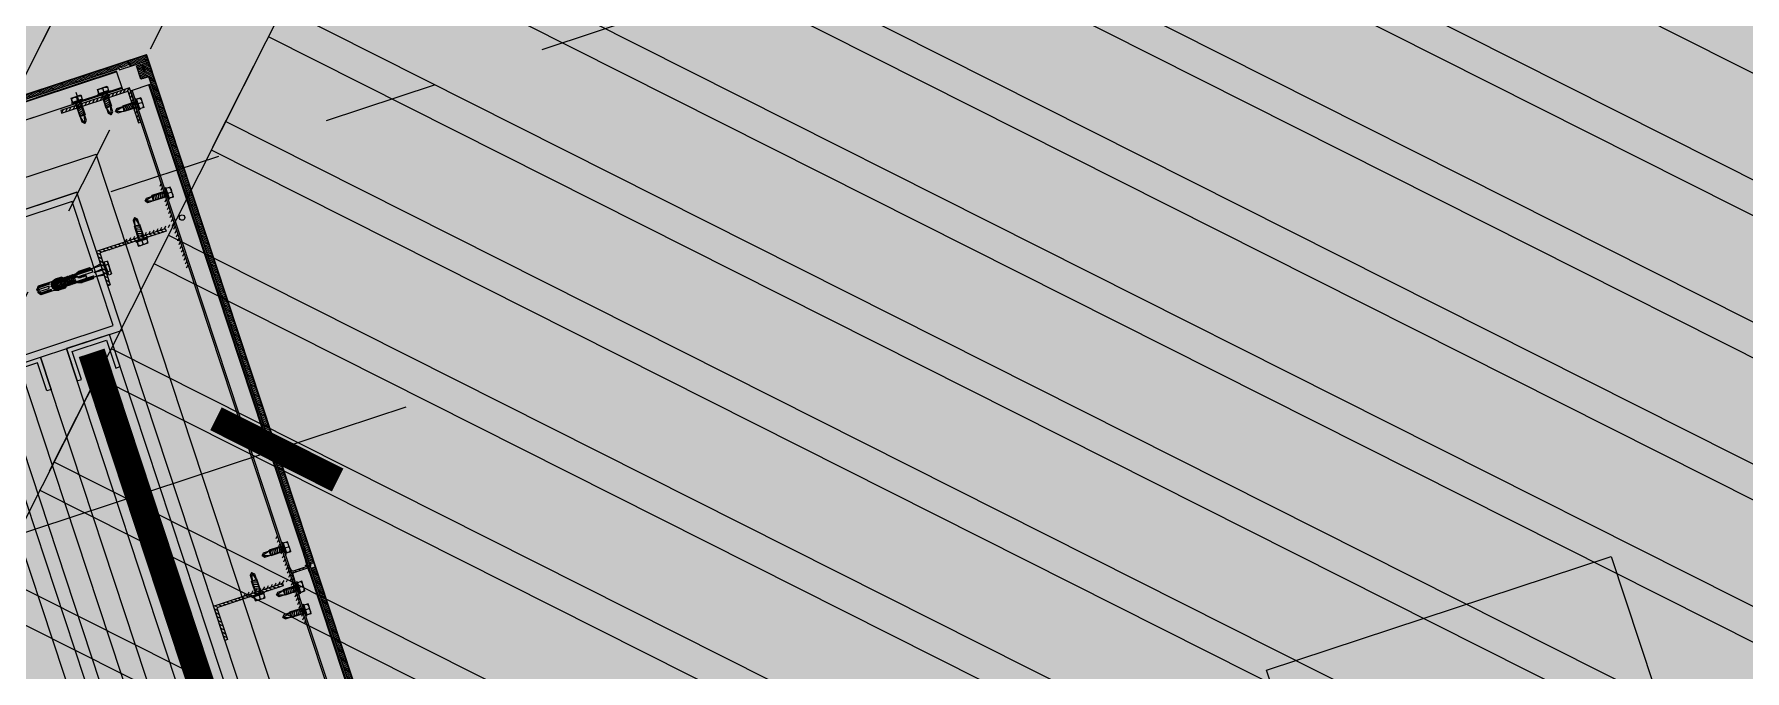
# Model space of a CAD drawing. Header units: metres. Extents: x 678805 to 1359287, y 2747329 to 5497370.
# Drawn here: x 679787.506 to 679789.391, y 2748612.174 to 2748612.876 of the extents above; entities that cross this region are included whole.
import ezdxf

# ---------------------------------------------------------------- set-up
doc = ezdxf.new("R2010")
doc.units = ezdxf.units.M
for name, pattern in [('XREF_MON_BUILDINGS$0$DASH_1', [0.4, 0.1, -0.3]), ('XREF_MON_BUILDINGS$0$Dash_2_', [0.25, 0.125, -0.125]), ('XREF_MON_BUILDINGS$0$Hidden', [0.004, 0.002, -0.002]), ('XREF_MON_BUILDINGS$0$RAYITAS', [0.375, 0.25, -0.125])]:
    doc.linetypes.add(name, pattern=pattern)
for name, color, linetype in [('00_XREF_MON_HSC_PAVEMENT', 7, 'Continuous'), ('00_XREF_TWQ_BUILDINGS', 7, 'Continuous'), ('XREF_MON_BUILDINGS$0$00-Modulos DEFINIDOS', 7, 'Continuous'), ('XREF_MON_BUILDINGS$0$00-Modulos ROOFS', 2, 'Continuous'), ('XREF_MON_BUILDINGS$0$02-L-01_Structure', 2, 'Continuous'), ('XREF_MON_BUILDINGS$0$02-L-01_Structure t2', 7, 'Continuous'), ('XREF_MON_BUILDINGS$0$02-L-01_Struture aux', 4, 'Continuous'), ('XREF_MON_BUILDINGS$0$02-L-Insulation', 252, 'Continuous'), ('XREF_MON_BUILDINGS$0$02-L-INT Panel', 5, 'Continuous'), ('XREF_MON_BUILDINGS$0$02-L-panel', 5, 'Continuous'), ('XREF_MON_BUILDINGS$0$02-L-Pergola Profiles', 8, 'Continuous'), ('XREF_MON_BUILDINGS$0$02-L-Pergola Projection', 8, 'Continuous'), ('XREF_MON_BUILDINGS$0$02-L-Pergola Shades', 15, 'Continuous'), ('XREF_MON_BUILDINGS$0$02-L-Pergola Shades Schematic', 8, 'Continuous'), ('XREF_MON_BUILDINGS$0$02_L_Furniture', 7, 'Continuous'), ('XREF_MON_BUILDINGS$0$COTAUX', 7, 'Continuous')]:
    doc.layers.add(name, color=color, linetype=linetype)
for name, color, linetype, true_color in [('XREF_MON_BUILDINGS$0$0-WIPEOUTS', 7, 'Continuous', 0xffffff), ('XREF_MON_BUILDINGS$0$02-KL-06 Food_Kiosks', 7, 'Continuous', 0xdf5911), ('XREF_MON_BUILDINGS$0$02-L-Pergola Wipeout', 7, 'Continuous', 0xffffff)]:
    doc.layers.add(name, color=color, linetype=linetype, true_color=true_color)
for name, color, linetype, plot in [('XREF_MON_BUILDINGS$0$00-AUX STRUCTURE', 3, 'Continuous', False), ('XREF_MON_BUILDINGS$0$00_AUX', 3, 'Continuous', False), ('XREF_MON_BUILDINGS$0$02-L-Pergola Aux', 50, 'Continuous', False)]:
    doc.layers.add(name, color=color, linetype=linetype, plot=plot)
for name, color, linetype, lineweight in [('XREF_MON_BUILDINGS$0$02-H-251', 251, 'Continuous', 0), ('XREF_MON_BUILDINGS$0$02-H-254', 254, 'Continuous', 0), ('XREF_MON_BUILDINGS$0$02-L-01_Structure L', 7, 'Continuous', 5), ('XREF_MON_BUILDINGS$0$02-L-01_Structure T', 8, 'Continuous', 5)]:
    doc.layers.add(name, color=color, linetype=linetype, lineweight=lineweight)
doc.layers.add('XREF_MON_HSC_PAVEMENT$0$03-TR-Pavement_06_Concrete Slab in situ', color=7, linetype='Continuous', lineweight=9, true_color=0xf7f7f7)
doc.layers.get('XREF_MON_BUILDINGS$0$02-KL-06 Food_Kiosks').off()
doc.styles.add('XREF_MON_BUILDINGS$0$E100', font='verdana.ttf', dxfattribs={"height": 0.18})
doc.linetypes.add('XREF_MON_BUILDINGS$0$BATTING', pattern='A,0.0001,-0.1,[134,ltypeshp.shx,S=0.1,R=0,X=-0.1,Y=0],-0.2,[134,ltypeshp.shx,S=0.1,R=180,X=0.1,Y=0],-0.1', length=0.4001)
doc.dimstyles.new('XREF_MON_BUILDINGS$0$E100', dxfattribs={"dimscale": 0.03, "dimtxt": 12, "dimasz": 0.5, "dimexe": 0.1, "dimexo": 1, "dimgap": 4, "dimtad": 1, "dimzin": 0, "dimdsep": 46, "dimtxsty": 'XREF_MON_BUILDINGS$0$E100', "dimblk1": 'XREF_MON_BUILDINGS$0$LINCOT200', "dimblk2": 'XREF_MON_BUILDINGS$0$LINCOT200', "dimsah": 1, "dimcen": 0.1, "dimdle": 0.1, "dimse1": 1, "dimse2": 1, "dimclrt": 256, "dimadec": 0, "dimazin": 0, "dimtfac": 0.015385, "dimtofl": 0, "dimtmove": 0, "dimatfit": 3, "dimldrblk": 'XREF_MON_BUILDINGS$0$LINCOT200', "dimfxl": 1, "dimtolj": 1, "dimtzin": 0, "dimarcsym": 0})

# ---------------------------------------------------------------- blocks, each defined once
blk = doc.blocks.new('XREF_MON_BUILDINGS$0$LINCOT200')
for p, q in [((0, -10), (0, 10)), ((0, 0), (10, 0))]:
    blk.add_line(p, q)
at = {"const_width": 1.88}
blk.add_lwpolyline([(3.54, -3.54), (-3.54, 3.54)], dxfattribs=at)
at = {"layer": 'XREF_MON_BUILDINGS$0$COTAUX'}
blk.add_line((0, 0), (-1.25, 0), dxfattribs=at)
blk = doc.blocks.new('*D89')
at = {"layer": 'DEFPOINTS', "color": 0, "transparency": 16777216}
for p in [(119.6986, -56.8206), (124.4986, -56.8206), (124.4986, -57.2785)]:
    blk.add_point(p, dxfattribs=at)
at = {"layer": 'XREF_MON_BUILDINGS$0$00_AUX', "color": 0, "lineweight": -2, "transparency": 16777216}
blk.add_line((119.7136, -57.2785), (124.4836, -57.2785), dxfattribs=at)
at = {"layer": 'XREF_MON_BUILDINGS$0$00_AUX', "color": 0, "lineweight": -2, "transparency": 16777216, "xscale": 0.015, "yscale": 0.015, "zscale": 0.015, "rotation": 180}
blk.add_blockref('XREF_MON_BUILDINGS$0$LINCOT200', (119.6986, -57.2785), dxfattribs=at)
at = {"layer": 'XREF_MON_BUILDINGS$0$00_AUX', "color": 0, "lineweight": -2, "transparency": 16777216, "xscale": 0.015, "yscale": 0.015, "zscale": 0.015}
blk.add_blockref('XREF_MON_BUILDINGS$0$LINCOT200', (124.4986, -57.2785), dxfattribs=at)
at = {"layer": 'XREF_MON_BUILDINGS$0$00_AUX', "transparency": 16777216, "insert": (122.0986, -57.0644), "char_height": 0.18, "attachment_point": 5, "style": 'XREF_MON_BUILDINGS$0$E100'}
blk.add_mtext('\\A1;4.80', dxfattribs=at)
blk = doc.blocks.new('XREF_MON_BUILDINGS$0$PILAR STRUCTURE')
at = {"layer": 'XREF_MON_BUILDINGS$0$02-L-01_Structure', "linetype": 'Continuous'}
h = blk.add_hatch(dxfattribs=at)
h.set_pattern_fill('ANGLE', color=252)
h.set_pattern_definition([(0, (-144.6596, 18.5684), (0, 6.985), [5.08, -1.905]), (90, (-144.6596, 18.5684), (-6.985, 4e-16), [5.08, -1.905])])
h.paths.add_polyline_path([(-0.08, -0.08), (0.08, -0.08), (0.08, 0.08), (-0.08, 0.08)])
h.paths.add_polyline_path([(-0.072, -0.072), (0.072, -0.072), (0.072, 0.072), (-0.072, 0.072)], flags=16)
h = blk.add_hatch(color=252, dxfattribs=at)
h.dxf.hatch_style = 1
h.paths.add_polyline_path([(-0.072, -0.072), (0.072, -0.072), (0.072, 0.072), (-0.072, 0.072)], flags=16)
h.paths.add_polyline_path([(-0.08, -0.08), (0.08, -0.08), (0.08, 0.08), (-0.08, 0.08)])
for points in [[(-0.08, -0.08), (0.08, -0.08), (0.08, 0.08), (-0.08, 0.08)], [(-0.072, -0.072), (0.072, -0.072), (0.072, 0.072), (-0.072, 0.072)]]:
    blk.add_lwpolyline(points, close=True, dxfattribs=at)
blk = doc.blocks.new('XREF_MON_BUILDINGS$0$ULMA_Escuadra40x80_Seccion')
at = {"layer": 'XREF_MON_BUILDINGS$0$02-H-251', "ltscale": 125}
h = blk.add_hatch(dxfattribs=at)
h.set_pattern_fill('ANSI31', color=256, scale=0.001, angle=360, style=0)
h.paths.add_polyline_path([(0, 0.08), (0.003, 0.08), (0.003, 0.003), (0.04, 0.003), (0.04, 0), (0, 0)])
at = {"layer": 'XREF_MON_BUILDINGS$0$02-L-01_Structure L', "linetype": 'Continuous'}
blk.add_lwpolyline([(0, 0.08), (0.003, 0.08), (0.003, 0.003), (0.04, 0.003), (0.04, 0), (0, 0)], close=True, dxfattribs=at)
blk = doc.blocks.new('XREF_MON_BUILDINGS$0$ULMA_Autotaladrante')
at = {"layer": 'XREF_MON_BUILDINGS$0$02-L-01_Structure T', "color": 252}
for p, q in [((-0.025, 0), (-0.0226, 0.0025)), ((-0.025, 0), (-0.016, 0.0025)), ((-0.025, 0), (-0.0226, -0.0025)), ((-0.025, 0), (-0.0214, -0.0011)), ((-0.0226, 0.0025), (0, 0.0025)), ((0, 0.0032), (-0.016, 0.0032)), ((-0.016, -0.0031), (-0.016, 0.0032)), ((-0.016, -0.0031), (-0.0143, 0.0032)), ((-0.0139, -0.0031), (-0.0123, 0.0032)), ((-0.0119, -0.0031), (-0.0102, 0.0032)), ((-0.0098, -0.0031), (-0.0081, 0.0032)), ((-0.0077, -0.0031), (-0.0061, 0.0032)), ((-0.0057, -0.0031), (-0.004, 0.0032)), ((-0.0036, -0.0031), (-0.0019, 0.0032)), ((-0.0015, -0.0031), (0, 0.0027)), ((0.0062, 0.0056), (0.0012, 0.0056)), ((0.0062, 0), (0.0012, 0)), ((-0.0214, -0.0011), (-0.0226, -0.0025)), ((-0.0226, -0.0025), (0, -0.0025)), ((-0.0214, -0.0011), (-0.016, -0.0025)), ((0, -0.0031), (-0.016, -0.0031)), ((0.0062, -0.0056), (0.0012, -0.0056))]:
    blk.add_line(p, q, dxfattribs=at)
for points in [[(0.0012, 0.0065), (0, 0.0065), (0, -0.0065), (0.0012, -0.0065)], [(0.0062, 0.0056), (0.0012, 0.0056), (0.0012, -0.0056), (0.0062, -0.0056)]]:
    blk.add_lwpolyline(points, close=True, dxfattribs=at)
for centre, start, end in [((0.002, 0.0024), 325.8172, 50.716), ((0.002, -0.0024), 309.2667, 34.1696)]:
    blk.add_arc(centre, 0.00421, start, end, dxfattribs=at)
blk = doc.blocks.new('XREF_MON_BUILDINGS$0$ULMA_Anclaje fijacion a forjado y a cerramiento base')
at = {"layer": 'XREF_MON_BUILDINGS$0$02-L-01_Structure T', "linetype": 'Continuous'}
for p, q in [((-0.095, 0.0049), (-0.098, 0.0019)), ((-0.095, 0.0038), (-0.098, 0.0016)), ((-0.098, 0.0009), (-0.095, 0.0031)), ((-0.098, 0), (-0.098, 0.0019)), ((-0.098, 0), (-0.098, -0.0019)), ((-0.095, 0.0012), (-0.096, 0.0004)), ((-0.0564, 0.0049), (-0.095, 0.0049)), ((-0.095, 0.0038), (-0.095, 0.0049)), ((-0.0795, 0.0038), (-0.095, 0.0038)), ((-0.0795, 0.0031), (-0.095, 0.0031)), ((-0.095, 0.0012), (-0.095, 0.0031)), ((-0.0805, 0.0012), (-0.095, 0.0012)), ((-0.0805, 0.0008), (-0.0805, 0.0012)), ((-0.0792, 0.0037), (-0.0795, 0.0038)), ((-0.0795, 0.0031), (-0.0792, 0.0032)), ((-0.079, 0.0034), (-0.0792, 0.0037)), ((-0.0792, 0.0032), (-0.079, 0.0034)), ((-0.0724, 0.0005), (-0.0775, 0.0005)), ((-0.0724, 0.0005), (-0.0775, 0.0005)), ((-0.0428, 0.003), (-0.0768, 0.003)), ((-0.0768, 0.0005), (-0.0768, 0.003)), ((-0.076, 0.0036), (-0.076, 0.0049)), ((-0.058, 0.0036), (-0.076, 0.0036)), ((-0.0755, 0.0049), (-0.0699, 0.0064)), ((-0.0755, 0.0043), (-0.0755, 0.0049)), ((-0.0752, 0.0005), (-0.0752, 0.003)), ((-0.057, 0.0044), (-0.075, 0.0044)), ((-0.0744, 0.0005), (-0.0744, 0.003)), ((-0.0728, 0.0005), (-0.0728, 0.003)), ((-0.072, 0.0005), (-0.072, 0.003)), ((-0.0599, 0.006), (-0.0714, 0.006)), ((-0.0714, 0.006), (-0.0714, 0.0049)), ((-0.0714, 0.006), (-0.0714, 0.0049)), ((-0.0704, 0.0008), (-0.0704, 0.003)), ((-0.0704, 0.0003), (-0.0704, 0.0008)), ((-0.0606, 0.0064), (-0.0699, 0.0064)), ((-0.0699, 0.0064), (-0.0699, 0.006)), ((-0.0696, 0.003), (-0.0696, 0)), ((-0.068, 0.0019), (-0.068, 0.003)), ((-0.068, 0.0008), (-0.068, 0.0019)), ((-0.068, 0), (-0.068, 0.0008)), ((-0.068, 0), (-0.068, -0.0008)), ((-0.0672, 0.0021), (-0.0672, 0.003)), ((-0.0672, 0.0011), (-0.0672, 0.0021)), ((-0.0672, 0), (-0.0672, 0.0011)), ((-0.0672, 0), (-0.0672, -0.0011)), ((-0.0656, 0.0022), (-0.0656, 0.003)), ((-0.0656, 0.0012), (-0.0656, 0.0022)), ((-0.0656, 0), (-0.0656, 0.0012)), ((-0.0656, 0), (-0.0656, -0.0013)), ((-0.0648, 0.0022), (-0.0648, 0.003)), ((-0.0648, 0.0012), (-0.0648, 0.0022)), ((-0.0648, 0), (-0.0648, 0.0012)), ((-0.0648, 0), (-0.0648, -0.0013)), ((-0.0632, 0.0022), (-0.0632, 0.003)), ((-0.0632, 0.0012), (-0.0632, 0.0022)), ((-0.0632, 0), (-0.0632, 0.0012)), ((-0.0632, 0), (-0.0632, -0.0013)), ((-0.0586, 0.0022), (-0.0625, 0.0022)), ((-0.0586, 0.0012), (-0.0625, 0.0012)), ((-0.0624, 0.0022), (-0.0624, 0.003)), ((-0.0624, 0), (-0.0624, 0.0012)), ((-0.0624, 0), (-0.0624, -0.0013)), ((-0.0608, 0.0022), (-0.0608, 0.003)), ((-0.0608, 0), (-0.0608, 0.0012)), ((-0.0608, 0), (-0.0608, -0.0013)), ((-0.0606, 0.0064), (-0.0606, 0.006)), ((-0.0606, 0.0064), (-0.058, 0.0049)), ((-0.06, 0.0022), (-0.06, 0.003)), ((-0.06, 0), (-0.06, 0.0012)), ((-0.06, 0), (-0.06, -0.003)), ((-0.0599, 0.006), (-0.0599, 0.0049)), ((-0.0584, 0.0022), (-0.0584, 0.003)), ((-0.0584, 0), (-0.0584, 0.0012)), ((-0.0584, 0), (-0.0584, -0.003)), ((-0.058, 0.0049), (-0.058, 0.0044)), ((-0.0576, 0.0022), (-0.0576, 0.003)), ((-0.0576, -0.003), (-0.0576, 0.0012)), ((-0.057, 0.0046), (-0.057, 0.0049)), ((-0.0564, 0.003), (-0.0564, 0.0049)), ((-0.056, 0.0018), (-0.056, 0.003)), ((-0.056, 0), (-0.056, 0.0007)), ((-0.056, 0), (-0.056, -0.003)), ((-0.0548, 0.0049), (-0.0559, 0.0042)), ((-0.0552, 0.0014), (-0.0552, 0.003)), ((-0.0552, 0.0003), (-0.0552, -0.003)), ((-0.054, 0.0049), (-0.0548, 0.0049)), ((-0.0548, 0.003), (-0.0548, 0.0049)), ((-0.054, 0.003), (-0.054, 0.0049)), ((-0.0536, 0.0003), (-0.0536, 0.003)), ((-0.0524, 0.0049), (-0.0535, 0.0042)), ((-0.0528, 0), (-0.0528, 0.003)), ((-0.0528, 0), (-0.0528, -0.0003)), ((-0.0524, 0.003), (-0.0524, 0.0049)), ((-0.0516, 0.0049), (-0.0524, 0.0049)), ((-0.0516, 0.003), (-0.0516, 0.0049)), ((-0.0512, 0), (-0.0512, 0.003)), ((-0.0512, 0), (-0.0512, -0.001)), ((-0.05, 0.0049), (-0.0511, 0.0042)), ((-0.0504, 0), (-0.0504, 0.003)), ((-0.0504, 0), (-0.0504, -0.0012)), ((-0.0492, 0.0049), (-0.05, 0.0049)), ((-0.05, 0.003), (-0.05, 0.0049)), ((-0.0492, 0.003), (-0.0492, 0.0049)), ((-0.0488, 0.0022), (-0.0488, 0.003)), ((-0.0488, 0.0012), (-0.0488, 0.0026)), ((-0.0488, 0), (-0.0488, 0.0012)), ((-0.0488, 0), (-0.0488, -0.0013)), ((-0.0476, 0.0049), (-0.0487, 0.0042)), ((-0.048, 0), (-0.048, 0.003)), ((-0.048, 0), (-0.048, -0.0013)), ((-0.0476, 0.003), (-0.0476, 0.0049)), ((-0.0468, 0.0049), (-0.0476, 0.0049)), ((-0.0424, 0.0022), (-0.0475, 0.0022)), ((-0.0424, 0.0012), (-0.0475, 0.0012)), ((-0.0468, 0.003), (-0.0468, 0.0049)), ((-0.0464, 0.0022), (-0.0464, 0.003)), ((-0.0464, 0), (-0.0464, 0.0012)), ((-0.0464, 0), (-0.0464, -0.0013)), ((-0.0452, 0.0049), (-0.0463, 0.0042)), ((-0.0456, 0.0022), (-0.0456, 0.003)), ((-0.0456, 0), (-0.0456, 0.0012)), ((-0.0456, 0), (-0.0456, -0.0013)), ((-0.0444, 0.0049), (-0.0452, 0.0049)), ((-0.0452, 0.003), (-0.0452, 0.0049)), ((-0.0444, 0.003), (-0.0444, 0.0049)), ((-0.044, 0.0022), (-0.044, 0.003)), ((-0.044, 0.0022), (-0.044, 0.003)), ((-0.044, 0), (-0.044, 0.0012)), ((-0.044, 0), (-0.044, 0.0012)), ((-0.044, 0), (-0.044, -0.0013)), ((-0.044, 0), (-0.044, -0.003)), ((-0.0428, 0.0049), (-0.0439, 0.0042)), ((0, 0.0049), (-0.0428, 0.0049)), ((-0.0428, 0.003), (-0.0428, 0.0049)), ((-0.042, 0.0049), (-0.042, 0.0022)), ((-0.0185, 0.0036), (-0.042, 0.0036)), ((-0.042, 0.0012), (-0.042, 0.001)), ((-0.0405, 0.001), (-0.042, 0.001)), ((-0.0415, 0.0049), (-0.0359, 0.0064)), ((-0.0415, 0.0043), (-0.0415, 0.0049)), ((-0.0175, 0.0044), (-0.041, 0.0044)), ((-0.0312, 0.001), (-0.038, 0.001)), ((-0.0196, 0.006), (-0.0374, 0.006)), ((-0.0374, 0.006), (-0.0374, 0.0049)), ((-0.02, 0.0064), (-0.0359, 0.0064)), ((-0.0359, 0.0064), (-0.0359, 0.006)), ((-0.0356, 0.0005), (-0.0319, 0.0005)), ((-0.0319, 0.0005), (-0.0356, 0.0005)), ((-0.0282, 0.001), (-0.0308, 0.001)), ((-0.0282, 0.001), (-0.028, 0.0008)), ((-0.0282, 0.001), (-0.0282, -0.0036)), ((-0.0278, 0.001), (-0.028, 0.0008)), ((-0.028, 0.0008), (-0.028, -0.0036)), ((-0.0278, 0.001), (-0.0278, -0.0036)), ((-0.018, 0.001), (-0.0278, 0.001)), ((-0.02, 0.0064), (-0.02, 0.006)), ((-0.0185, 0.0049), (-0.02, 0.0064)), ((-0.0196, 0.0049), (-0.0196, 0.006)), ((-0.0185, 0.0049), (-0.0185, 0.0044)), ((-0.0175, 0.0049), (-0.0175, 0.0015)), ((-0.0052, 0.0064), (-0.0159, 0.0049)), ((-0.0043, 0.0009), (-0.0159, 0)), ((-0.0159, 0), (-0.0052, 0)), ((-0.0052, 0.0049), (-0.0052, 0.0064)), ((-0.0052, 0.0064), (-0.0043, 0.0049)), ((-0.0043, 0.0009), (-0.0052, 0)), ((-0.0043, -0.0009), (-0.0052, 0)), ((-0.0043, -0.0009), (-0.0043, 0.0009)), ((0.0015, 0.0064), (0, 0.0049)), ((0, 0), (0, 0.0049)), ((0, 0), (0, -0.0049)), ((0.002, 0.0064), (0.0015, 0.0064)), ((0.0015, 0), (0.0015, 0.0064)), ((0.0015, 0), (0.0015, -0.0064)), ((0.002, 0.0075), (0.0059, 0.0075)), ((0.002, -0.0075), (0.002, 0.0075)), ((0.002, 0), (0.002, 0.0064)), ((0.002, 0.0038), (0.0059, 0.0038)), ((0.002, 0), (0.002, -0.0064)), ((0.0065, 0.0065), (0.0059, 0.0075)), ((0.0065, -0.0065), (0.0065, 0.0065)), ((-0.098, -0.0009), (-0.095, -0.0031)), ((-0.095, -0.0038), (-0.098, -0.0016)), ((-0.095, -0.0049), (-0.098, -0.0019)), ((-0.095, -0.0012), (-0.096, -0.0004)), ((-0.095, -0.0012), (-0.095, -0.0031)), ((-0.0825, -0.0012), (-0.095, -0.0012)), ((-0.0795, -0.0031), (-0.095, -0.0031)), ((-0.095, -0.0038), (-0.095, -0.0049)), ((-0.0795, -0.0038), (-0.095, -0.0038)), ((-0.0564, -0.0049), (-0.095, -0.0049)), ((-0.0792, -0.0032), (-0.0795, -0.0031)), ((-0.0795, -0.0038), (-0.0792, -0.0037)), ((-0.079, -0.0034), (-0.0792, -0.0032)), ((-0.0792, -0.0037), (-0.079, -0.0034)), ((-0.0724, -0.0005), (-0.0775, -0.0005)), ((-0.0724, -0.0005), (-0.0775, -0.0005)), ((-0.0768, -0.0005), (-0.0768, -0.003)), ((-0.0428, -0.003), (-0.0768, -0.003)), ((-0.076, -0.0036), (-0.076, -0.0049)), ((-0.058, -0.0036), (-0.076, -0.0036)), ((-0.0755, -0.0043), (-0.0755, -0.0049)), ((-0.0755, -0.0049), (-0.0699, -0.0064)), ((-0.0752, -0.0005), (-0.0752, -0.003)), ((-0.057, -0.0044), (-0.075, -0.0044)), ((-0.0744, -0.0005), (-0.0744, -0.003)), ((-0.0728, -0.0005), (-0.0728, -0.003)), ((-0.072, -0.0005), (-0.072, -0.003)), ((-0.0714, -0.0049), (-0.0714, -0.006)), ((-0.0714, -0.0049), (-0.0714, -0.006)), ((-0.0599, -0.006), (-0.0714, -0.006)), ((-0.0704, -0.0008), (-0.0704, -0.003)), ((-0.0699, -0.006), (-0.0699, -0.0064)), ((-0.0606, -0.0064), (-0.0699, -0.0064)), ((-0.0696, -0.0011), (-0.0696, -0.003)), ((-0.068, -0.0019), (-0.068, -0.003)), ((-0.0672, -0.0021), (-0.0672, -0.003)), ((-0.0605, -0.0013), (-0.0656, -0.0013)), ((-0.0656, -0.0022), (-0.0656, -0.003)), ((-0.0656, -0.0022), (-0.0605, -0.0022)), ((-0.0648, -0.0022), (-0.0648, -0.003)), ((-0.0632, -0.0022), (-0.0632, -0.003)), ((-0.0624, -0.0022), (-0.0624, -0.003)), ((-0.0608, -0.0022), (-0.0608, -0.003)), ((-0.0606, -0.0064), (-0.058, -0.0049)), ((-0.0606, -0.006), (-0.0606, -0.0064)), ((-0.0599, -0.0049), (-0.0599, -0.006)), ((-0.058, -0.0044), (-0.058, -0.0049)), ((-0.057, -0.0044), (-0.057, -0.0049)), ((-0.0564, -0.003), (-0.0564, -0.0049)), ((-0.0548, -0.0049), (-0.0559, -0.0042)), ((-0.0548, -0.003), (-0.0548, -0.0049)), ((-0.054, -0.0049), (-0.0548, -0.0049)), ((-0.054, -0.003), (-0.054, -0.0049)), ((-0.0536, -0.0009), (-0.0536, -0.003)), ((-0.0524, -0.0049), (-0.0535, -0.0042)), ((-0.0528, -0.0014), (-0.0528, -0.003)), ((-0.0524, -0.003), (-0.0524, -0.0049)), ((-0.0516, -0.0049), (-0.0524, -0.0049)), ((-0.0516, -0.003), (-0.0516, -0.0049)), ((-0.0512, -0.002), (-0.0512, -0.003)), ((-0.05, -0.0049), (-0.0511, -0.0042)), ((-0.0504, -0.0022), (-0.0504, -0.003)), ((-0.05, -0.003), (-0.05, -0.0049)), ((-0.0492, -0.0049), (-0.05, -0.0049)), ((-0.0455, -0.0013), (-0.0494, -0.0013)), ((-0.0455, -0.0022), (-0.0494, -0.0022)), ((-0.0492, -0.003), (-0.0492, -0.0049)), ((-0.0488, -0.0022), (-0.0488, -0.003)), ((-0.0476, -0.0049), (-0.0487, -0.0042)), ((-0.048, -0.0022), (-0.048, -0.003)), ((-0.0476, -0.003), (-0.0476, -0.0049)), ((-0.0468, -0.0049), (-0.0476, -0.0049)), ((-0.0468, -0.003), (-0.0468, -0.0049)), ((-0.0464, -0.0022), (-0.0464, -0.003)), ((-0.0452, -0.0049), (-0.0463, -0.0042)), ((-0.0456, -0.0022), (-0.0456, -0.003)), ((-0.0452, -0.003), (-0.0452, -0.0049)), ((-0.0444, -0.0049), (-0.0452, -0.0049)), ((-0.0444, -0.003), (-0.0444, -0.0049)), ((-0.044, -0.0022), (-0.044, -0.003)), ((-0.0428, -0.0049), (-0.0439, -0.0042)), ((-0.0428, -0.003), (-0.0428, -0.0049)), ((0, -0.0049), (-0.0428, -0.0049)), ((-0.042, -0.0036), (-0.042, -0.0049)), ((-0.0185, -0.0036), (-0.042, -0.0036)), ((-0.0415, -0.0043), (-0.0415, -0.0049)), ((-0.0415, -0.0049), (-0.0359, -0.0064)), ((-0.0175, -0.0044), (-0.041, -0.0044)), ((-0.0374, -0.0049), (-0.0374, -0.006)), ((-0.0196, -0.006), (-0.0374, -0.006)), ((-0.0359, -0.006), (-0.0359, -0.0064)), ((-0.02, -0.0064), (-0.0359, -0.0064)), ((-0.0319, -0.0005), (-0.0356, -0.0005)), ((-0.0356, -0.0005), (-0.0319, -0.0005)), ((-0.0185, -0.0049), (-0.02, -0.0064)), ((-0.02, -0.006), (-0.02, -0.0064)), ((-0.0196, -0.0049), (-0.0196, -0.006)), ((-0.0185, -0.0044), (-0.0185, -0.0049)), ((-0.0175, -0.0046), (-0.0175, -0.0049)), ((-0.0043, -0.0009), (-0.0159, 0)), ((-0.0052, -0.0064), (-0.0159, -0.0049)), ((-0.0052, -0.0049), (-0.0052, -0.0064)), ((-0.0052, -0.0064), (-0.0043, -0.0049)), ((0.0015, -0.0064), (0, -0.0049)), ((0.002, -0.0064), (0.0015, -0.0064)), ((0.002, -0.0038), (0.0059, -0.0038)), ((0.002, -0.0075), (0.0059, -0.0075)), ((0.0065, -0.0065), (0.0059, -0.0075))]:
    blk.add_line(p, q, dxfattribs=at)
for centre, radius, start, end in [((-0.0957, 0), 0.0005, 130.2691, 229.7309), ((-0.0825, 0.0008), 0.002, 270, 0), ((-0.0775, 0), 0.0005, 89.9975, 270), ((-0.0775, 0), 0.0005, 90, 270.0025), ((-0.075, 0.0034), 0.001, 90, 168.463), ((-0.0724, -0.007), 0.0075, 61.0463, 90), ((-0.0695, 0.006), 0.001, 180, 0), ((-0.0671, 0.006), 0.001, 180, 0), ((-0.0647, 0.006), 0.001, 180, 0), ((-0.0623, 0.006), 0.001, 180, 0), ((-0.0625, 0.0017), 0.0005, 90, 270.0116), ((-0.0605, 0.0017), 0.0005, 270.0013, 90), ((-0.0586, -0.0053), 0.0075, 48.5904, 90), ((-0.0586, -0.0053), 0.0065, 48.5904, 90), ((-0.058, 0.0046), 0.001, 270, 0), ((-0.0561, 0.0045), 0.0003, 180, 300), ((-0.0586, 0.0052), 0.0065, 306.1289, 311.4096), ((-0.0494, -0.0053), 0.0075, 128.1223, 131.4096), ((-0.0537, 0.0045), 0.0003, 180, 300), ((-0.0494, 0.0052), 0.0065, 228.5904, 270), ((-0.0513, 0.0045), 0.0003, 180, 300), ((-0.0489, 0.0045), 0.0003, 180, 300), ((-0.0475, 0.0017), 0.0005, 90, 270.0025), ((-0.0465, 0.0045), 0.0003, 180, 300), ((-0.0455, 0.0017), 0.0005, 270, 90), ((-0.0441, 0.0045), 0.0003, 180, 300), ((-0.0424, -0.0053), 0.0075, 61.0463, 90), ((-0.0424, -0.0053), 0.0065, 61.0463, 90), ((-0.041, 0.0034), 0.001, 90, 168.463), ((-0.0356, 0.007), 0.0075, 241.0463, 270), ((-0.0356, 0.007), 0.0065, 241.0463, 269.9987), ((-0.0356, -0.007), 0.0075, 90, 111.0361), ((-0.0355, 0.006), 0.001, 180, 0), ((-0.0355, 0.006), 0.001, 180, 0), ((-0.0327, 0.006), 0.001, 180, 0), ((-0.031, 0), 0.001, 209.9997, 150), ((-0.031, 0), 0.001, 210, 150.0003), ((-0.0299, 0.006), 0.001, 180, 0), ((-0.0271, 0.006), 0.001, 180, 0), ((-0.0243, 0.006), 0.001, 180, 0), ((-0.0215, 0.006), 0.001, 180, 0), ((-0.0185, 0.0046), 0.001, 270, 0), ((-0.018, 0.0015), 0.0005, 270, 0), ((0.0032, 0.0056), 0.00332, 325.6168, 34.3832), ((-0.0059, 0), 0.0124, 342.4126, 17.5874), ((-0.075, -0.0034), 0.001, 191.537, 270), ((-0.0724, 0.007), 0.0075, 270, 291.0395), ((-0.0724, -0.007), 0.0065, 61.0463, 90), ((-0.0695, -0.006), 0.001, 0, 180), ((-0.0656, 0.0052), 0.0075, 241.0463, 270), ((-0.0656, 0.0052), 0.0065, 241.0463, 269.9987), ((-0.0671, -0.006), 0.001, 0, 180), ((-0.0647, -0.006), 0.001, 0, 180), ((-0.0623, -0.006), 0.001, 0, 180), ((-0.0625, -0.0018), 0.0005, 89.9884, 270), ((-0.0605, -0.0018), 0.0005, 270, 89.9987), ((-0.058, -0.0046), 0.001, 11.537, 90), ((-0.0561, -0.0045), 0.0003, 60, 180), ((-0.0494, 0.0052), 0.0075, 228.5904, 270), ((-0.0586, 0.0052), 0.0075, 308.1223, 311.4096), ((-0.0537, -0.0045), 0.0003, 60, 180), ((-0.0494, -0.0053), 0.0065, 126.1289, 131.4096), ((-0.0513, -0.0045), 0.0003, 60, 180), ((-0.0489, -0.0045), 0.0003, 60, 180), ((-0.0475, -0.0018), 0.0005, 89.9975, 270), ((-0.0465, -0.0045), 0.0003, 60, 180), ((-0.0455, -0.0018), 0.0005, 270, 90), ((-0.0441, -0.0045), 0.0003, 60, 180), ((-0.041, -0.0034), 0.001, 191.537, 270), ((-0.0355, -0.006), 0.001, 0, 180), ((-0.0355, -0.006), 0.001, 0, 180), ((-0.0327, -0.006), 0.001, 0, 180), ((-0.0299, -0.006), 0.001, 0, 180), ((-0.0271, -0.006), 0.001, 0, 180), ((-0.0243, -0.006), 0.001, 0, 180), ((-0.0215, -0.006), 0.001, 0, 180), ((-0.0185, -0.0046), 0.001, 0, 90), ((0.0032, -0.0056), 0.00332, 325.6168, 34.3832)]:
    blk.add_arc(centre, radius, start, end, dxfattribs=at)
blk = doc.blocks.new('XREF_MON_BUILDINGS$0$AUTORROSCANTE')
at = {"layer": 'XREF_MON_BUILDINGS$0$02-L-01_Structure t2', "color": 0}
for p, q in [((-31.2, 5.6), (-26.2, 5.6)), ((-31.2, 0), (-26.2, 0)), ((-2.4, 2.5), (-25, 2.5)), ((0, 0), (-9, 2.5)), ((0, 0), (-3.6, -1.1)), ((0, 0), (-2.4, 2.5)), ((0, 0), (-2.4, -2.5)), ((-31.2, -5.6), (-26.2, -5.6)), ((-2.4, -2.5), (-25, -2.5)), ((-3.6, -1.1), (-2.4, -2.5))]:
    blk.add_line(p, q, dxfattribs=at)
at = {"layer": 'XREF_MON_BUILDINGS$0$02-L-01_Structure t2', "color": 253}
for p, q in [((-25, 3.1), (-9, 3.1)), ((-23.5, -3.1), (-25, 2.7)), ((-21.4, -3.1), (-23.1, 3.1)), ((-19.3, -3.1), (-21, 3.1)), ((-17.3, -3.1), (-18.9, 3.1)), ((-15.2, -3.1), (-16.9, 3.1)), ((-13.1, -3.1), (-14.8, 3.1)), ((-11.1, -3.1), (-12.7, 3.1)), ((-9, -3.1), (-10.7, 3.1)), ((-9, -3.1), (-9, 3.1)), ((-25, -3.1), (-9, -3.1)), ((-3.6, -1.1), (-9, -2.5))]:
    blk.add_line(p, q, dxfattribs=at)
at = {"layer": 'XREF_MON_BUILDINGS$0$02-L-01_Structure t2', "color": 0}
for points in [[(-31.2, 5.6), (-26.2, 5.6), (-26.2, -5.6), (-31.2, -5.6)], [(-26.2, 6.5), (-25, 6.5), (-25, -6.5), (-26.2, -6.5)]]:
    blk.add_lwpolyline(points, close=True, dxfattribs=at)
for centre, start, end in [((-27, 2.4), 129.284, 214.1828), ((-27, -2.4), 145.8304, 230.7333)]:
    blk.add_arc(centre, 4.21, start, end, dxfattribs=at)
blk = doc.blocks.new('XREF_MON_BUILDINGS$0$ULMA_Montante VV')
at = {"layer": 'XREF_MON_BUILDINGS$0$02-H-251', "ltscale": 125}
h = blk.add_hatch(dxfattribs=at)
h.set_pattern_fill('ANSI31', color=256, scale=0.001, angle=450, style=0)
h.set_pattern_definition([(135, (-0.05125, -0.0025), (-0.00224506, -0.00224506), [])])
edge = h.paths.add_edge_path()
edge.add_line((-0.051, -0.0025), (0.0484, -0.0025))
edge.add_arc((0.0484, -0.0022), 0.0003, 270, 360)
edge.add_line((0.0487, -0.0022), (0.0487, -0.0003))
edge.add_arc((0.0484, -0.0003), 0.0003, 0, 90)
edge.add_line((0.0484, 0), (0, 0))
edge.add_line((0, 0), (0, 0.0572))
edge.add_arc((-0.0003, 0.0572), 0.0003, 0, 90)
edge.add_line((-0.0003, 0.0575), (-0.0022, 0.0575))
edge.add_arc((-0.0022, 0.0572), 0.0003, 90, 180)
edge.add_line((-0.0025, 0.0572), (-0.0025, 0))
edge.add_line((-0.0025, 0), (-0.051, 0))
edge.add_arc((-0.051, -0.0003), 0.0003, 90, 180)
edge.add_line((-0.0513, -0.0003), (-0.0513, -0.0022))
edge.add_arc((-0.051, -0.0022), 0.0003, 180, 270)
blk = doc.blocks.new('XREF_MON_BUILDINGS$0$modul 28 ulma')
at = {"layer": 'XREF_MON_BUILDINGS$0$02-H-251', "linetype": 'XREF_MON_BUILDINGS$0$Hidden', "ltscale": 125}
h = blk.add_hatch(dxfattribs=at)
h.set_pattern_fill('ANSI31', color=256, scale=0.001, angle=360, style=0)
h.set_pattern_definition([(45, (-252.549638, -172.1082462), (-0.00224506403, 0.00224506403), [])])
edge = h.paths.add_edge_path()
edge.add_line((4.1772, 0.0269), (4.1792, 0.0269))
edge.add_line((4.1792, 0.0269), (4.1861, 0.0267))
edge.add_line((4.1861, 0.0267), (4.1869, 0.0257))
edge.add_arc((4.1872, 0.0259), 0.0003, 222.95, 312.95)
edge.add_line((4.1874, 0.0257), (4.1883, 0.0266))
edge.add_line((4.1883, 0.0266), (4.1901, 0.0265))
edge.add_line((4.1901, 0.0265), (4.1909, 0.0256))
edge.add_arc((4.1912, 0.0258), 0.0003, 222.95, 312.95)
edge.add_line((4.1914, 0.0255), (4.1923, 0.0264))
edge.add_line((4.1923, 0.0264), (4.2053, 0.026))
edge.add_arc((4.2052, 0.024), 0.002, 360, 447.9546, ccw=False)
edge.add_line((4.2072, 0.024), (4.2072, 0.0172))
edge.add_line((4.2072, 0.0172), (4.2072, 0.0079))
edge.add_line((4.2072, 0.0079), (4.202, 0.0079))
edge.add_line((4.202, 0.0079), (4.202, 0.0069))
edge.add_line((4.202, 0.0069), (4.2074, 0.0069))
edge.add_arc((4.2074, 0.0066), 0.0003, 30, 90, ccw=False)
edge.add_line((4.2076, 0.0067), (4.2093, 0.0039))
edge.add_arc((4.2095, 0.004), 0.0003, 210, 390)
edge.add_line((4.2098, 0.0042), (4.2085, 0.0064))
edge.add_arc((4.2087, 0.0066), 0.0003, 90, 210, ccw=False)
edge.add_line((4.2087, 0.0069), (4.2165, 0.0069))
edge.add_line((4.2165, 0.0069), (4.2165, 0.0079))
edge.add_line((4.2165, 0.0079), (4.2105, 0.0079))
edge.add_line((4.2105, 0.0079), (4.2105, 0.0096))
edge.add_arc((4.2102, 0.0096), 0.00025, 360, 540)
edge.add_line((4.21, 0.0096), (4.21, 0.0079))
edge.add_line((4.21, 0.0079), (4.209, 0.0079))
edge.add_line((4.209, 0.0079), (4.209, 0.0241))
edge.add_arc((4.211, 0.0241), 0.002, 97.4474, 180, ccw=False)
edge.add_line((4.2107, 0.0261), (4.2166, 0.0269))
edge.add_line((4.2166, 0.0269), (4.2166, 0.0287))
edge.add_line((4.2166, 0.0287), (4.1772, 0.0287))
edge.add_line((4.1772, 0.0287), (4.1772, 0.0269))
at = {"layer": 'XREF_MON_BUILDINGS$0$02-H-254', "ltscale": 125}
h = blk.add_hatch(dxfattribs=at)
h.set_pattern_fill('ANSI31', color=256, scale=0.0005, style=0)
h.set_pattern_definition([(45, (-252.5967196, -172.2301347), (-0.001122532015, 0.001122532015), [])])
h.paths.add_polyline_path([(4.7951, 0.5875), (4.7951, 0.022), (4.7935, 0.022), (4.7935, 0), (4.8, 0), (4.8001, 0.5875)])
h = blk.add_hatch(dxfattribs=at)
h.set_pattern_fill('ANSI31', color=256, scale=0.0005, style=0)
h.set_pattern_definition([(45, (-253.2923962, -171.9809426), (-0.001122532015, 0.001122532015), [])])
h.paths.add_polyline_path([(3.6107, 0), (4.2056, 0), (4.2056, 0.0049), (3.6107, 0.0049)])
h = blk.add_hatch(dxfattribs=at)
h.set_pattern_fill('ANSI31', color=256, scale=0.0005, style=0)
h.set_pattern_definition([(45, (-252.6923962, -171.9809426), (-0.001122532015, 0.001122532015), [])])
h.paths.add_polyline_path([(4.7762, 0.014), (4.7762, 0.0049), (4.2107, 0.0049), (4.2107, 0), (4.7917, 0), (4.7917, 0.0066), (4.7837, 0.0066), (4.7837, 0.0082), (4.7917, 0.0082), (4.7917, 0.014)])
at = {"layer": 'XREF_MON_BUILDINGS$0$02-L-01_Struture aux'}
for p, q in [((4.7733, 0.0367), (4.7733, 4.7634)), ((4.7734, 4.7634), (4.7734, 0.0367)), ((4.7853, 0.0864), (4.7713, 0.0864)), ((4.7743, 0.0367), (4.7743, 0.0864)), ((4.7678, 0.0287), (0.0449, 0.0287)), ((0.0449, 0.0267), (4.7678, 0.0267)), ((4.7678, 0.0287), (4.7678, 0.0049)), ((4.7713, 0.0367), (4.7932, 0.0367))]:
    blk.add_line(p, q, dxfattribs=at)
at = {"layer": 'XREF_MON_BUILDINGS$0$02-L-01_Struture aux', "linetype": 'Continuous'}
for p, q in [((0.28, 0.215), (4.52, 0.215)), ((0.28, 0.185), (4.52, 0.185))]:
    blk.add_line(p, q, dxfattribs=at)
at = {"layer": 'XREF_MON_BUILDINGS$0$02-L-01_Struture aux', "ltscale": 0.001}
for p, q in [((4.7924, 0.0367), (4.7924, 0.1303)), ((4.7932, 0.0367), (4.7932, 0.1303))]:
    blk.add_line(p, q, dxfattribs=at)
at = {"layer": 'XREF_MON_BUILDINGS$0$02-L-01_Struture aux', "linetype": 'XREF_MON_BUILDINGS$0$Hidden'}
for p, q in [((4.1772, 0.0287), (4.1772, 0.0269)), ((4.1772, 0.0287), (4.2166, 0.0287)), ((4.1772, 0.0269), (4.1792, 0.0269)), ((4.1784, 0.0269), (4.1792, 0.0269)), ((4.1861, 0.0267), (4.1792, 0.0269)), ((4.1869, 0.0257), (4.1861, 0.0267)), ((4.1874, 0.0257), (4.1883, 0.0266)), ((4.1901, 0.0265), (4.1883, 0.0266)), ((4.1909, 0.0256), (4.1901, 0.0265)), ((4.1914, 0.0255), (4.1923, 0.0264)), ((4.2053, 0.026), (4.1923, 0.0264)), ((4.2072, 0.024), (4.2072, 0.0172)), ((4.209, 0.0241), (4.209, 0.0079)), ((4.2107, 0.0261), (4.2166, 0.0269)), ((4.2166, 0.0287), (4.2166, 0.0269)), ((4.202, 0.0079), (4.2072, 0.0079)), ((4.202, 0.0079), (4.202, 0.0069)), ((4.202, 0.0069), (4.2074, 0.0069)), ((4.2072, 0.0172), (4.2072, 0.0079)), ((4.2093, 0.0039), (4.2076, 0.0067)), ((4.2098, 0.0042), (4.2085, 0.0064)), ((4.2087, 0.0069), (4.2165, 0.0069)), ((4.209, 0.0079), (4.2102, 0.0079)), ((4.2102, 0.0096), (4.2102, 0.0079)), ((4.2107, 0.0096), (4.2107, 0.0079)), ((4.2107, 0.0079), (4.2165, 0.0079)), ((4.2165, 0.0079), (4.2165, 0.0069))]:
    blk.add_line(p, q, dxfattribs=at)
at = {"layer": 'XREF_MON_BUILDINGS$0$02-L-01_Struture aux'}
for points in [[(4.7924, 0.1303), (4.7924, 4.7634)], [(4.7932, 4.7634), (4.7932, 0.1303)], [(0.0449, 0.0076), (4.7678, 0.0076)], [(4.7678, 0.0069), (0.0449, 0.0069)]]:
    blk.add_lwpolyline(points, dxfattribs=at)
at = {"layer": 'XREF_MON_BUILDINGS$0$02-L-01_Struture aux', "linetype": 'Continuous'}
for points in [[(4.4826, 0.265), (4.52, 0.265), (4.52, 0.215), (4.4826, 0.215), (4.4826, 0.22), (4.515, 0.22), (4.515, 0.26), (4.4826, 0.26), (4.4826, 0.265)], [(4.4826, 0.135), (4.52, 0.135), (4.52, 0.185), (4.4826, 0.185), (4.4826, 0.18), (4.515, 0.18), (4.515, 0.14), (4.4826, 0.14), (4.4826, 0.135)]]:
    blk.add_lwpolyline(points, dxfattribs=at)
at = {"layer": 'XREF_MON_BUILDINGS$0$02-L-01_Struture aux', "ltscale": 2}
blk.add_circle((4.6172, 0.0186), 0.003, dxfattribs=at)
at = {"layer": 'XREF_MON_BUILDINGS$0$02-L-01_Struture aux', "linetype": 'XREF_MON_BUILDINGS$0$Hidden'}
for centre, radius, start, end in [((4.1872, 0.0259), 0.0003, 222.95, 312.95), ((4.1912, 0.0258), 0.0003, 222.95, 312.95), ((4.2052, 0.024), 0.002, 0, 87.9546), ((4.211, 0.0241), 0.002, 97.4474, 180), ((4.2074, 0.0066), 0.0003, 30, 90), ((4.2087, 0.0066), 0.0003, 90, 210), ((4.2095, 0.004), 0.0003, 210, 30), ((4.2104, 0.0096), 0.00025, 0, 180)]:
    blk.add_arc(centre, radius, start, end, dxfattribs=at)
at = {"layer": 'XREF_MON_BUILDINGS$0$02-L-Insulation', "linetype": 'XREF_MON_BUILDINGS$0$BATTING', "ltscale": 0.08}
for p in [(4.7134, 4.7147), (0.0867, 0.0866)]:
    blk.add_line(p, (4.7134, 0.0866), dxfattribs=at)
at = {"layer": 'XREF_MON_BUILDINGS$0$02-L-Insulation', "linetype": 'XREF_MON_BUILDINGS$0$BATTING', "ltscale": 0.04}
blk.add_line((0.28, 0.24), (4.515, 0.24), dxfattribs=at)
at = {"layer": 'XREF_MON_BUILDINGS$0$02-L-INT Panel', "linetype": 'Continuous'}
for p, q in [((4.68, 4.68), (4.68, 0.12)), ((0.28, 0.3), (4.52, 0.3)), ((0.28, 0.28), (4.52, 0.28)), ((0.28, 0.265), (4.52, 0.265)), ((0.28, 0.135), (4.52, 0.135)), ((0.28, 0.12), (4.52, 0.12))]:
    blk.add_line(p, q, dxfattribs=at)
at = {"layer": 'XREF_MON_BUILDINGS$0$02-L-panel'}
for p, q in [((4.795, 0.5875), (4.7951, 0.0332)), ((4.8, 0.5875), (4.8, 0)), ((4.8, 0), (4.8, 0.5875)), ((4.7951, 0.0332), (4.7933, 0.0332)), ((4.7933, 0.0332), (4.7933, 0)), ((0.6071, 0.0049), (4.7762, 0.0049)), ((4.7933, 0), (4.8, 0))]:
    blk.add_line(p, q, dxfattribs=at)
for points in [[(4.2056, 0.0049), (4.2056, 0), (3.6107, 0), (3.6107, 0.0049), (4.0354, 0.0049)], [(4.7762, 0.014), (4.7917, 0.014), (4.7917, 0.0082), (4.7837, 0.0082), (4.7837, 0.0066), (4.7917, 0.0066), (4.7917, 0), (4.2107, 0), (4.2107, 0.0049), (4.7762, 0.0049), (4.7762, 0.014), (4.7762, 0.014), (4.7762, 0.014), (4.7917, 0.014), (4.7917, 0.0082)]]:
    blk.add_lwpolyline(points, dxfattribs=at)
at = {"layer": 'XREF_MON_BUILDINGS$0$02-L-panel', "ltscale": 125}
for points in [[(4.2056, 0.0049), (4.2056, 0)], [(4.2107, 0.0049), (4.2107, 0)]]:
    blk.add_lwpolyline(points, dxfattribs=at)
at = {"layer": 'XREF_MON_BUILDINGS$0$02-L-01_Structure', "linetype": 'Continuous', "rotation": 180}
blk.add_blockref('XREF_MON_BUILDINGS$0$PILAR STRUCTURE', (4.6, 0.2), dxfattribs=at)
at = {"layer": 'XREF_MON_BUILDINGS$0$02-L-01_Struture aux'}
for name, p, xscale, rotation in [('XREF_MON_BUILDINGS$0$ULMA_Anclaje fijacion a forjado y a cerramiento base', (4.5901, 0.117), 0.8000000000001819, 270), ('XREF_MON_BUILDINGS$0$ULMA_Autotaladrante', (4.7743, 0.0878), -1, 179.9952589479335), ('XREF_MON_BUILDINGS$0$ULMA_Autotaladrante', (4.7743, 0.0573), -1, 179.9952589479335), ('XREF_MON_BUILDINGS$0$ULMA_Autotaladrante', (4.7513, 0.0267), -1, 89.99525894793354)]:
    blk.add_blockref(name, p, dxfattribs=dict(at, xscale=xscale, rotation=rotation))
for name, p, rotation in [('XREF_MON_BUILDINGS$0$ULMA_Escuadra40x80_Seccion', (4.1998, 0.12), 180), ('XREF_MON_BUILDINGS$0$ULMA_Escuadra40x80_Seccion', (4.6116, 0.12), 180), ('XREF_MON_BUILDINGS$0$ULMA_Autotaladrante', (4.1968, 0.0685), 180.009482109194), ('XREF_MON_BUILDINGS$0$ULMA_Autotaladrante', (4.6086, 0.0685), 180.009482109194), ('XREF_MON_BUILDINGS$0$ULMA_Autotaladrante', (4.1896, 0.0253), 270.0047410520664)]:
    blk.add_blockref(name, p, dxfattribs=dict(at, rotation=rotation))
at = {"layer": 'XREF_MON_BUILDINGS$0$02-L-01_Struture aux', "xscale": -1}
blk.add_blockref('XREF_MON_BUILDINGS$0$ULMA_Escuadra40x80_Seccion', (4.7713, 0.0287), dxfattribs=at)
at = {"layer": 'XREF_MON_BUILDINGS$0$02-L-01_Struture aux'}
for p in [(4.2023, 0.0312), (4.6141, 0.0312)]:
    blk.add_blockref('XREF_MON_BUILDINGS$0$ULMA_Montante VV', p, dxfattribs=at)
at = {"layer": 'XREF_MON_BUILDINGS$0$02-L-01_Struture aux', "xscale": -0.001000000003841706, "yscale": 0.000999999996565748, "zscale": 0.001, "rotation": 270}
for p in [(4.1639, 0.0515), (4.2358, 0.0516)]:
    blk.add_blockref('XREF_MON_BUILDINGS$0$AUTORROSCANTE', p, dxfattribs=at)
at = {"layer": 'XREF_MON_BUILDINGS$0$02-L-01_Struture aux', "color": 253, "xscale": -0.001000000003841706, "yscale": 0.000999999996565748, "zscale": 0.001, "rotation": 270}
blk.add_blockref('XREF_MON_BUILDINGS$0$AUTORROSCANTE', (4.6475, 0.0517), dxfattribs=at)
blk = doc.blocks.new('XREF_MON_BUILDINGS$0$A$C35545478')
at = {"layer": 'XREF_MON_BUILDINGS$0$00-AUX STRUCTURE', "linetype": 'XREF_MON_BUILDINGS$0$RAYITAS', "const_width": 0.03}
blk.add_lwpolyline([(-0.2932, -4.6401), (-4.5201, -4.6401)], dxfattribs=at)
at = {"layer": 'XREF_MON_BUILDINGS$0$02_L_Furniture', "linetype": 'Continuous'}
blk.add_lwpolyline([(-4.8, -2.4), (-4.8, -4.8), (-0.28, -4.8)], dxfattribs=at)
at = {"linetype": 'Continuous'}
blk.add_blockref('XREF_MON_BUILDINGS$0$modul 28 ulma', (-4.8001, -4.8001), dxfattribs=at)
blk = doc.blocks.new('XREF_MON_BUILDINGS$0$Rest_4seats')
at = {"linetype": 'Continuous'}
blk.add_lwpolyline([(0.0849, -0.3776), (0.0868, -0.7776), (0.4868, -0.7757), (0.4849, -0.3757)], close=True, dxfattribs=at)
at = {"layer": 'XREF_MON_BUILDINGS$0$00_AUX', "linetype": 'XREF_MON_BUILDINGS$0$Dash_2_'}
blk.add_lwpolyline([(-1.4685, 1.6651), (-1.4526, -1.6849), (1.4723, -1.671), (1.4565, 1.679)], close=True, dxfattribs=at)
blk = doc.blocks.new('XREF_MON_BUILDINGS$0$lamas aluminiotriangulo')
for points in [[(680246.3345, 2748651.7714), (680244.2072, 2748653.8988)], [(680246.4088, 2748651.8457), (680244.3557, 2748653.8988)], [(680244.4052, 2748653.8988), (680246.4335, 2748651.8704)], [(680246.5078, 2748651.9447), (680244.5537, 2748653.8988)], [(680244.6032, 2748653.8988), (680246.5325, 2748651.9694)], [(680246.6068, 2748652.0436), (680244.7517, 2748653.8988)], [(680244.8011, 2748653.8988), (680246.6315, 2748652.0684)], [(680244.1824, 2748653.874), (680246.3098, 2748651.7467)], [(680246.2355, 2748651.6724), (680244.1824, 2748653.7255)], [(680244.1824, 2748653.676), (680246.2108, 2748651.6477)], [(680246.1365, 2748651.5734), (680244.1824, 2748653.5275)], [(680244.1824, 2748653.478), (680246.1118, 2748651.5487)], [(680246.0375, 2748651.4744), (680244.1824, 2748653.3295)], [(680244.1824, 2748653.28), (680246.0128, 2748651.4497)], [(680245.9385, 2748651.3754), (680244.1824, 2748653.1315)], [(680244.1824, 2748653.082), (680245.9138, 2748651.3507)], [(680245.8395, 2748651.2764), (680244.1824, 2748652.9336)], [(680244.1824, 2748652.8841), (680245.8148, 2748651.2517)], [(680245.7406, 2748651.1774), (680244.1824, 2748652.7356)], [(680244.1824, 2748652.6861), (680245.7158, 2748651.1527)], [(680245.6416, 2748651.0784), (680244.1824, 2748652.5376)]]:
    blk.add_lwpolyline(points)
blk = doc.blocks.new('XREF_MON_BUILDINGS$0$PERGOLA PLEGADA')
at = {"layer": 'XREF_MON_BUILDINGS$0$02-L-Pergola Wipeout', "true_color": 0xfcfcfc}
h = blk.add_hatch(color=7, dxfattribs=at)
h.dxf.hatch_style = 1
h.paths.add_polyline_path([(4.6122, 9.29), (0.31, 4.9878), (0.31, 9.29)])
h.paths.add_polyline_path([(0.3328, 4.855), (4.745, 9.2672), (4.745, 4.9006), (4.6994, 4.855)])
h.paths.add_polyline_path([(4.855, 9.29), (9.1344, 9.29), (4.855, 5.0106)])
h.paths.add_polyline_path([(9.29, 9.1344), (9.29, 4.855), (5.0106, 4.855)])
h.paths.add_polyline_path([(4.9006, 4.745), (9.2672, 4.745), (4.855, 0.3328), (4.855, 4.6994)])
h.paths.add_polyline_path([(9.29, 4.6122), (9.29, 0.31), (4.9878, 0.31)])
h.paths.add_polyline_path([(0.4656, 0.31), (4.745, 4.5894), (4.745, 0.31)])
h.paths.add_polyline_path([(0.31, 4.745), (4.5894, 4.745), (0.31, 0.4656)])
h.paths.add_polyline_path([(9.4, 0.2), (0.2, 0.2), (0.2, 9.4), (9.4, 9.4)])
at = {"layer": 'XREF_MON_BUILDINGS$0$02-L-Pergola Aux', "linetype": 'XREF_MON_BUILDINGS$0$Dash_2_', "ltscale": 0.5}
blk.add_line((0.2, 0.2), (9.4, 9.4), dxfattribs=at)
at = {"layer": 'XREF_MON_BUILDINGS$0$02-L-Pergola Profiles'}
for p, q in [((0.31, 0.4656), (9.1344, 9.29)), ((0.4656, 0.31), (9.29, 9.1344))]:
    blk.add_line(p, q, dxfattribs=at)
at = {"layer": 'XREF_MON_BUILDINGS$0$02-L-Pergola Projection', "linetype": 'XREF_MON_BUILDINGS$0$DASH_1'}
for p, q in [((0.31, 0.4656), (9.1344, 9.29)), ((0.4656, 0.31), (9.29, 9.1344))]:
    blk.add_line(p, q, dxfattribs=at)
at = {"layer": 'XREF_MON_BUILDINGS$0$02-L-Pergola Shades'}
blk.add_blockref('XREF_MON_BUILDINGS$0$lamas aluminiotriangulo', (-680243.8724, -2748649.1538), dxfattribs=at)
at = {"layer": 'XREF_MON_BUILDINGS$0$02-L-Pergola Shades Schematic'}
blk.add_blockref('XREF_MON_BUILDINGS$0$lamas aluminiotriangulo', (-680243.8724, -2748649.1538), dxfattribs=at)
blk = doc.blocks.new('XREF_MON_HSC_PAVEMENT')
at = {"layer": 'XREF_MON_HSC_PAVEMENT$0$03-TR-Pavement_06_Concrete Slab in situ', "linetype": 'Continuous'}
h = blk.add_hatch(color=256, dxfattribs=at)
h.dxf.hatch_style = 1
h.paths.add_polyline_path([(679764.8595, 2748618.9623), (679827.2147, 2748639.5584), (679835.4556, 2748614.7282), (679775.6627, 2748586.2515)])
blk = doc.blocks.new('XREF_MON_BUILDINGS$0$modulo kiosco')
at = {"layer": 'XREF_MON_BUILDINGS$0$0-WIPEOUTS', "true_color": 0xfcfcfc}
h = blk.add_hatch(color=7, dxfattribs=at)
h.dxf.hatch_style = 1
h.paths.add_polyline_path([(119.6986, -61.6206), (119.6986, -56.8206), (124.4986, -56.8206), (124.4986, -61.6206)])
at = {"layer": 'XREF_MON_BUILDINGS$0$00-Modulos ROOFS', "lineweight": 0}
blk.add_lwpolyline([(119.6986, -61.6206), (119.6986, -56.8206), (124.4986, -56.8206), (124.4986, -61.6206)], close=True, dxfattribs=at)
at = {"layer": 'XREF_MON_BUILDINGS$0$00-Modulos ROOFS'}
blk.add_lwpolyline([(124.4986, -57.1206), (124.4986, -56.8206), (124.1986, -56.8206), (119.9986, -56.8206), (119.6986, -56.8206), (119.6986, -57.1206), (119.6986, -61.3206), (119.6986, -61.6206), (119.9986, -61.6206), (124.1986, -61.6206), (124.4986, -61.6206), (124.4986, -61.3206)], close=True, dxfattribs=at)
at = {"layer": 'XREF_MON_BUILDINGS$0$00_AUX', "color": 253}
dim = blk.add_linear_dim(base=(124.4986, -57.2785), p1=(119.6986, -56.8206), p2=(124.4986, -56.8206), dimstyle='XREF_MON_BUILDINGS$0$E100', dxfattribs=at)
dim.commit()
dim.dimension.update_dxf_attribs({"geometry": '*D89', "text_midpoint": (122.0986, -57.0644)})
blk = doc.blocks.new('XREF_MON_BUILDINGS')
at = {"layer": 'XREF_MON_BUILDINGS$0$02-KL-06 Food_Kiosks', "linetype": 'Continuous', "rotation": 18.26515244430689}
blk.add_blockref('XREF_MON_BUILDINGS$0$modulo kiosco', (679651.5959, 2748627.7911, 0), dxfattribs=at)
at = {"layer": 'XREF_MON_BUILDINGS$0$00-Modulos DEFINIDOS', "rotation": 108.2651517784787}
blk.add_blockref('XREF_MON_BUILDINGS$0$A$C35545478', (679783.0715, 2748611.3488, 0), dxfattribs=at)
at = {"layer": 'XREF_MON_BUILDINGS$0$00-Modulos DEFINIDOS', "linetype": 'Continuous', "xscale": -0.9999999999999989, "rotation": 198.5365639134479}
blk.add_blockref('XREF_MON_BUILDINGS$0$Rest_4seats', (679789.0293, 2748611.41, 0), dxfattribs=at)
at = {"layer": 'XREF_MON_BUILDINGS$0$02-L-Pergola Projection', "rotation": 198.2651524461591}
blk.add_blockref('XREF_MON_BUILDINGS$0$PERGOLA PLEGADA', (679789.156, 2748615.8806, 0), dxfattribs=at)

msp = doc.modelspace()

# ---------------------------------------------------------------- block references
at = {"layer": '00_XREF_MON_HSC_PAVEMENT'}
msp.add_blockref('XREF_MON_HSC_PAVEMENT', (0, 0), dxfattribs=at)

# ---------------------------------------------------------------- next in the draw order: block references
at = {"layer": '00_XREF_TWQ_BUILDINGS'}
msp.add_blockref('XREF_MON_BUILDINGS', (0, 0), dxfattribs=at)

# ---------------------------------------------------------------- next in the draw order: block references
msp.add_blockref('XREF_MON_BUILDINGS', (0, 0))

doc.saveas('drawing.dxf')
